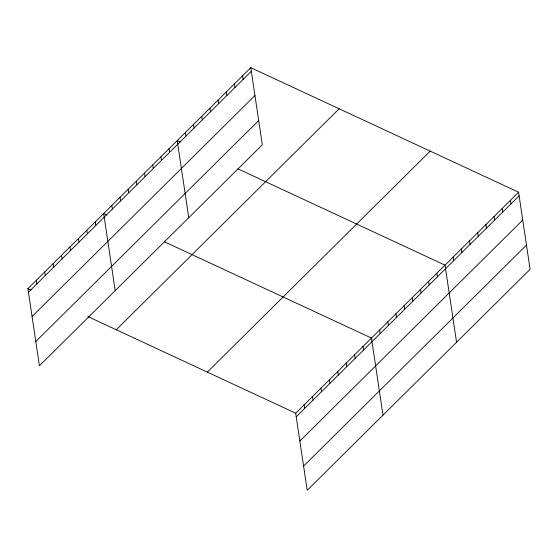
<?xml version="1.0" encoding="UTF-8"?>
<svg xmlns="http://www.w3.org/2000/svg" width="558" height="558" viewBox="0 0 558 558"><rect width="100%" height="100%" fill="white"/><g stroke="black" fill="none" stroke-linecap="round" stroke-linejoin="round"><path stroke-width="0.84" d="M250.786 67.685L262.309 144.794L39.423 365.776L27.9 288.667L250.786 67.685L518.577 192.224L530.1 269.333L307.214 490.315L295.691 413.206L518.577 192.224M28.437 292.252L251.323 71.271M32.064 316.519L254.95 95.537M35.796 341.517L258.682 120.535M116.273 329.764L339.159 108.782M207.318 372.109L430.204 151.127M296.228 416.784L519.114 195.809M299.848 441.05L522.734 220.068M303.587 466.049L526.473 245.067M180.387 142.081L177.235 140.609L188.757 217.718M237.987 168.865L445.026 265.148L456.549 342.256M106.836 215.004L103.683 213.533L115.206 290.641M164.436 241.788L371.468 338.071L382.997 415.18M27.9 288.667L31.053 290.139M87.864 316.553L295.691 413.206M510.403 200.322L510.94 203.907M502.228 208.427L502.765 212.012M494.06 216.532L494.597 220.117M485.885 224.63L486.423 228.215M477.711 232.735L478.248 236.32M469.543 240.84L470.073 244.425M461.368 248.938L461.905 252.523M453.194 257.043L453.731 260.628M436.851 273.246L437.388 276.831M428.677 281.351L429.214 284.936M420.509 289.456L421.039 293.041M412.334 297.554L412.871 301.139M404.159 305.658L404.696 309.244M395.992 313.763L396.522 317.349M387.817 321.861L388.354 325.447M379.642 329.966L380.179 333.551M363.049 346.42L363.586 349.999M354.63 354.762L355.167 358.348M346.211 363.112L346.748 366.697M337.792 371.461L338.329 375.046M329.373 379.81L329.904 383.395M320.948 388.159L321.485 391.744M312.529 396.508L313.066 400.093M304.11 404.857L304.647 408.442M242.611 75.79L243.149 79.376M234.444 83.895L234.974 87.473M226.269 91.993L226.806 95.578M218.094 100.098L218.631 103.683M209.927 108.203L210.457 111.781M201.752 116.301L202.289 119.886M193.577 124.406L194.114 127.991M185.409 132.511L185.94 136.089M169.06 148.714L169.597 152.299M160.885 156.819L161.422 160.397M152.718 164.917L153.255 168.502M144.543 173.022L145.08 176.607M136.368 181.127L136.905 184.705M128.201 189.225L128.738 192.81M120.026 197.33L120.563 200.915M111.851 205.435L112.388 209.013M95.265 221.882L95.795 225.467M86.839 230.231L87.376 233.816M78.42 238.58L78.957 242.165M70.001 246.929L70.538 250.514M61.582 255.278L62.119 258.856M53.163 263.62L53.694 267.205M44.738 271.969L45.275 275.554M36.319 280.318L36.856 283.903"/></g></svg>
